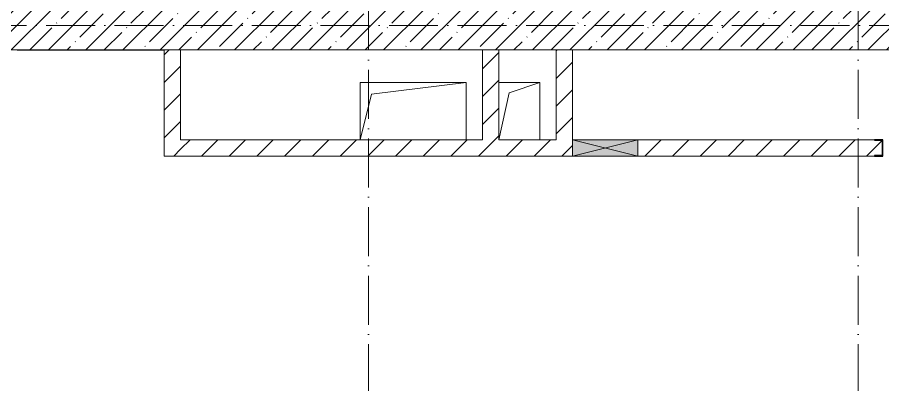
# Model space of a CAD drawing. Header units: millimetres. Extents: x -213536 to 1564669, y -45299 to 942238.
# Drawn here: x 564621 to 569921, y 328062 to 330312 of the extents above; entities that cross this region are included whole.
import ezdxf

# ---------------------------------------------------------------- set-up
doc = ezdxf.new("R2010")
doc.units = ezdxf.units.MM
doc.linetypes.add('50_200_ШТРИХ_1Т_ш5_п1_п1_', pattern=[700, 500, -100, 0, -100])
for name, color, linetype, lineweight in [('3) ЖБ 4м', 3, 'Continuous', 30), ('A-DETL-GENF-OTLN', 7, 'Continuous', 9), ('A-FLOR-____-OTLN', 7, 'Continuous', 9), ('A-GENM-____-MCUT', 7, 'Continuous', 25), ('A-GENM-____-OTLN', 7, 'Continuous', 9), ('A-GENM-____-OTLN-1', 7, 'Continuous', 25), ('A-GLAZ-____-OTLN', 7, 'Continuous', 9), ('A-WALL-____-MCUT-1', 7, 'Continuous', 9), ('A-WALL-____-PATT-1', 7, 'Continuous', 9), ('A-WALL-FNSH-MCUT-1', 7, 'Continuous', 9), ('S-GRID-____-OTLN-1', 7, '50_200_ШТРИХ_1Т_ш5_п1_п1_', 9)]:
    doc.layers.add(name, color=color, linetype=linetype, lineweight=lineweight)
pattern_1 = [(45, (549721.47, 286281.11), (-84.8528, 84.8528), [])]

# ---------------------------------------------------------------- blocks, each defined once
blk = doc.blocks.new('154_Фахверк_СКБ_Швеллер - Тип_100_3960-28318856-АР1_План отверстий 3 этажа в осях 1-64_А-ГГ')
at = {"layer": 'A-GENM-____-MCUT'}
for p, q in [((175, 50), (125, 50)), ((125, 50), (125, -50)), ((128, 47), (175, 47)), ((128, -47), (128, 47)), ((175, 47), (175, 50)), ((125, -50), (175, -50)), ((175, -47), (128, -47)), ((175, -50), (175, -47))]:
    blk.add_line(p, q, dxfattribs=at)
blk = doc.blocks.new('AR_Отверстие прямоугольное _в плите_ - AR_Отверстие прямоугольное _в плите_-30552566-АР1_План отверстий 3 этажа в осях 1-64_А-ГГ')
at = {"layer": 'A-GENM-____-OTLN'}
for p, q in [((325, 175), (-325, 175)), ((-325, 175), (-325, -175)), ((-255, 105), (325, 175)), ((325, -175), (325, 175)), ((-325, -175), (-255, 105))]:
    blk.add_line(p, q, dxfattribs=at)
blk = doc.blocks.new('AR_Отверстие прямоугольное _в плите_ - AR_Отверстие прямоугольное _в плите_-30459243-АР1_План отверстий 3 этажа в осях 1-64_А-ГГ')
at = {"layer": 'A-GENM-____-OTLN'}
for p, q in [((125, 175), (-125, 175)), ((-62.5, 112.5), (125, 175)), ((125, -175), (125, 175)), ((-125, -175), (-62.5, 112.5))]:
    blk.add_line(p, q, dxfattribs=at)
blk = doc.blocks.new('AR_Отверстие прямоугольное _в стене__БезПР - AR_Отверстие прямоугольное _в стене__БезПР-36899498-АР1_План отверстий 3 этажа в осях 1-64_А-ГГ')
at = {"layer": 'A-GLAZ-____-OTLN'}
blk.add_hatch(color=256, dxfattribs=at).paths.add_polyline_path([(200, -50), (200, 50), (-200, 50), (-200, -50)], flags=0)
at = {"layer": 'A-DETL-GENF-OTLN'}
for p, q in [((-200, -50), (-200, 50)), ((-200, 50), (200, 50)), ((200, 50), (-200, -50)), ((-200, 50), (200, -50)), ((200, 50), (-200, 50)), ((-200, 50), (-200, -50)), ((200, 50), (200, -50)), ((200, -50), (200, 50)), ((200, -50), (-200, -50)), ((-200, -50), (200, -50))]:
    blk.add_line(p, q, dxfattribs=at)
at = {"layer": 'A-GLAZ-____-OTLN'}
blk.add_line((200, 50), (-200, 50), dxfattribs=at)

msp = doc.modelspace()

# ---------------------------------------------------------------- hatches: boundary and pattern name
at = {"layer": 'A-WALL-____-PATT-1'}
h = msp.add_hatch(dxfattribs=at)
h.set_pattern_fill('FP_38', color=256, style=0, pattern_type=2)
h.set_pattern_definition([(45, (549721.47, 286281.11), (-114.04925, 114.04925), []), (45, (549835.52, 286281.11), (-114.04925, 114.04925), [201.612, -40.322, 3.353, -36.97])])
h.paths.add_polyline_path([(572771.5, 330112.2), (572771.5, 330362.2), (564321.5, 330362.2), (564321.5, 330112.2), (570917.4, 330112.2)], flags=0)
h = msp.add_hatch(dxfattribs=at)
h.set_pattern_fill('FP_4', color=256, style=0, pattern_type=2)
h.set_pattern_definition(pattern_1)
h.paths.add_polyline_path([(565521.5, 329462.2), (565621.5, 329462.2), (565621.5, 330112.2), (565521.5, 330112.2), (565521.5, 330016.7)], flags=0)
h = msp.add_hatch(dxfattribs=at)
h.set_pattern_fill('FP_4', color=256, style=0, pattern_type=2)
h.set_pattern_definition(pattern_1)
h.paths.add_polyline_path([(567571.5, 329562.2), (567571.5, 330112.2), (567471.5, 330112.2), (567471.5, 329562.2)], flags=0)
h = msp.add_hatch(dxfattribs=at)
h.set_pattern_fill('FP_4', color=256, style=0, pattern_type=2)
h.set_pattern_definition(pattern_1)
h.paths.add_polyline_path([(568021.5, 329562.2), (568021.5, 330112.2), (567921.5, 330112.2), (567921.5, 329562.2)], flags=0)
h = msp.add_hatch(dxfattribs=at)
h.set_pattern_fill('FP_4', color=256, style=0, pattern_type=2)
h.set_pattern_definition(pattern_1)
h.paths.add_polyline_path([(571871.5, 329462.2), (571871.5, 329562.2), (569921.5, 329562.2), (569921.5, 329462.2), (570917.4, 329462.2)], flags=0)
h.paths.add_polyline_path([(569871.5, 329462.2), (569871.5, 329465.2), (569918.5, 329465.2), (569918.5, 329559.2), (569871.5, 329559.2), (569871.5, 329562.2), (568421.5, 329562.2), (568421.5, 329462.2), (569149.9, 329462.2)], flags=0)
h.paths.add_polyline_path([(568021.5, 329462.2), (568021.5, 329562.2), (565621.5, 329562.2), (565621.5, 329462.2), (567382.4, 329462.2)], flags=0)

# ---------------------------------------------------------------- linework, layer by layer
at = {"layer": '3) ЖБ 4м'}
msp.add_lwpolyline([(564621.5, 330112.2), (565521.5, 330112.2)], dxfattribs=at)
at = {"layer": 'A-FLOR-____-OTLN'}
for p, q in [((566721.5, 329912.2), (567371.5, 329912.2)), ((566721.5, 329562.2), (566721.5, 329912.2)), ((567371.5, 329912.2), (567371.5, 329562.2)), ((567571.5, 329912.2), (567821.5, 329912.2)), ((567821.5, 329912.2), (567821.5, 329562.2))]:
    msp.add_line(p, q, dxfattribs=at)
at = {"layer": 'A-WALL-____-MCUT-1'}
msp.add_line((564271.5, 330112.2), (572771.5, 330112.2), dxfattribs=at)
at = {"layer": 'A-WALL-FNSH-MCUT-1'}
for p, q in [((565521.5, 330112.2), (565521.5, 329462.2)), ((565621.5, 329562.2), (565621.5, 330112.2)), ((567471.5, 330112.2), (567471.5, 329562.2)), ((567571.5, 329562.2), (567571.5, 330112.2)), ((567921.5, 330112.2), (567921.5, 329562.2)), ((568021.5, 329562.2), (568021.5, 330112.2)), ((567471.5, 329562.2), (565621.5, 329562.2)), ((567921.5, 329562.2), (567571.5, 329562.2)), ((569871.5, 329562.2), (568421.5, 329562.2)), ((565521.5, 329462.2), (568021.5, 329462.2)), ((568421.5, 329462.2), (569871.5, 329462.2))]:
    msp.add_line(p, q, dxfattribs=at)
at = {"layer": 'S-GRID-____-OTLN-1', "color": 251, "ltscale": 0.6, "true_color": 0x636466}
for p, q in [((566771.5, 281798.5), (566771.5, 336162.1)), ((569771.5, 281798.5), (569771.5, 336162.1)), ((545052.7, 330262.2), (576429.2, 330262.2))]:
    msp.add_line(p, q, dxfattribs=at)

# ---------------------------------------------------------------- block references
at = {"layer": 'A-GENM-____-OTLN'}
for name, p in [('AR_Отверстие прямоугольное _в плите_ - AR_Отверстие прямоугольное _в плите_-30552566-АР1_План отверстий 3 этажа в осях 1-64_А-ГГ', (567046.5, 329737.2)), ('AR_Отверстие прямоугольное _в плите_ - AR_Отверстие прямоугольное _в плите_-30459243-АР1_План отверстий 3 этажа в осях 1-64_А-ГГ', (567696.5, 329737.2))]:
    msp.add_blockref(name, p, dxfattribs=at)
at = {"layer": 'A-GENM-____-OTLN-1', "rotation": 180}
msp.add_blockref('154_Фахверк_СКБ_Швеллер - Тип_100_3960-28318856-АР1_План отверстий 3 этажа в осях 1-64_А-ГГ', (570046.5, 329512.2), dxfattribs=at)
at = {"layer": 'A-GLAZ-____-OTLN'}
msp.add_blockref('AR_Отверстие прямоугольное _в стене__БезПР - AR_Отверстие прямоугольное _в стене__БезПР-36899498-АР1_План отверстий 3 этажа в осях 1-64_А-ГГ', (568221.5, 329512.2), dxfattribs=at)

doc.saveas('drawing.dxf')
